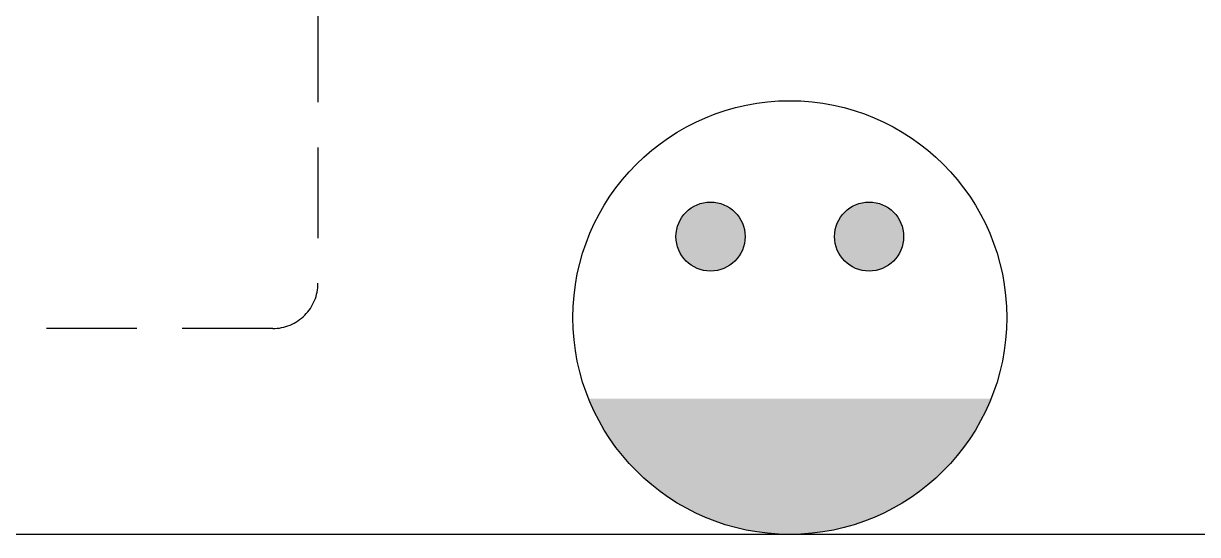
# Model space of a CAD drawing. Header units: inches. Extents: x 261411 to 598054, y 5888 to 34411.
# Drawn here: x 290468 to 290987, y 14390 to 14616 of the extents above; entities that cross this region are included whole.
import ezdxf

# ---------------------------------------------------------------- set-up
doc = ezdxf.new("R2010")
doc.units = ezdxf.units.IN
doc.header["$LTSCALE"] = 50
doc.header["$MEASUREMENT"] = 0
doc.linetypes.add('DH-HID2', pattern=[1.2, 0.8, -0.4])
for name, color, linetype in [('02-WAL', 2, 'Continuous'), ('FU-FURM', 251, 'DH-HID2'), ('설비', 140, 'Continuous')]:
    doc.layers.add(name, color=color, linetype=linetype)

# ---------------------------------------------------------------- blocks, each defined once
blk = doc.blocks.new('vudauseh')
at = {"layer": '02-WAL'}
blk.add_line((270898.07, 14389.95), (266963.07, 14389.95), dxfattribs=at)
blk = doc.blocks.new('cjswjdeh')
at = {"layer": 'FU-FURM', "color": 8}
blk.add_lwpolyline([(304494.3, 12399.8), (304494.3, 10839.8, -0.414214), (304474.3, 10819.8), (302414.3, 10819.8, -0.414214), (302394.3, 10839.8), (302394.3, 12399.8, -0.414214), (302414.3, 12419.8), (304474.3, 12419.8, -0.414214)], format="xyb", close=True, dxfattribs=at)
blk.add_blockref('vudauseh', (35396.23, -3661.15))
blk = doc.blocks.new('GGG')
at = {"layer": '설비'}
h = blk.add_hatch(color=10, dxfattribs=at)
edge = h.paths.add_edge_path()
edge.add_line((291215.12, 15998.55), (291215.12, 15820.79))
edge.add_ellipse((291179.29, 15909.67), major_axis=(-67.76, 67.76), ratio=1, start_angle=156.9578, end_angle=293.0422)
h = blk.add_hatch(color=10, dxfattribs=at)
edge = h.paths.add_edge_path()
edge.add_arc((291143.5, 15944.69), 15.26, 0, 360)
h = blk.add_hatch(color=10, dxfattribs=at)
edge = h.paths.add_edge_path()
edge.add_arc((291143.5, 15874.64), 15.26, 0, 360)
at = {"layer": '설비', "color": 10}
for centre, radius in [((291179.29, 15909.67), 95.83), ((291143.5, 15944.69), 15.26), ((291143.5, 15874.64), 15.26)]:
    blk.add_circle(centre, radius, dxfattribs=at)

msp = doc.modelspace()

# ---------------------------------------------------------------- block references
msp.add_blockref('cjswjdeh', (-13896.23, 3661.15))
at = {"layer": '설비', "rotation": 270}
msp.add_blockref('GGG', (274896.83, 305665.08), dxfattribs=at)

doc.saveas('drawing.dxf')
